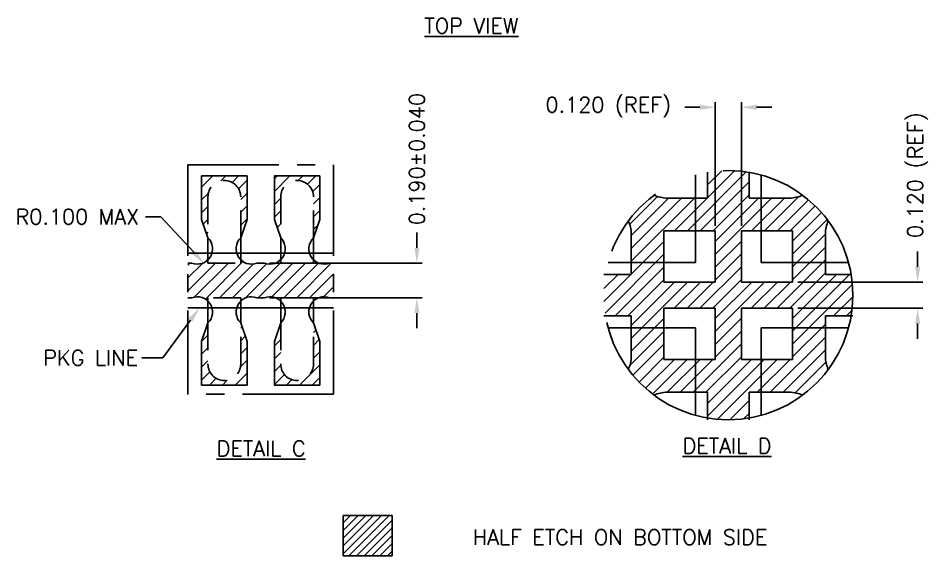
# Model space of a CAD drawing. Extents: x 720.3 to 735, y -12.4 to 10.2.
# Drawn here: x 720.31 to 732.82, y -12.42 to -5.03 of the extents above; entities that cross this region are included whole.
import ezdxf
from ezdxf.enums import TextEntityAlignment as Align

# ---------------------------------------------------------------- set-up
doc = ezdxf.new("R2010")
doc.units = 0
doc.header["$LTSCALE"] = 5
doc.header["$MEASUREMENT"] = 0
doc.linetypes.add('CENTER', pattern=[2, 1.25, -0.25, 0.25, -0.25])
doc.linetypes.add('HIDDEN', pattern=[0.375, 0.25, -0.125])
for name, color, linetype in [('1', 7, 'CONTINUOUS'), ('1D', 4, 'CONTINUOUS'), ('2D', 4, 'CONTINUOUS'), ('3D', 4, 'CONTINUOUS')]:
    doc.layers.add(name, color=color, linetype=linetype)
doc.styles.add('SIMPLEX', font='SIMPLEX')
doc.styles.get("Standard").update_dxf_attribs({"font": 'romans.shx', "bigfont": 'bigfont.shx'})

msp = doc.modelspace()

# ---------------------------------------------------------------- hatches: boundary and pattern name
at = {"layer": '2D'}
h = msp.add_hatch(dxfattribs=at)
h.set_pattern_fill('ANSI31', color=256, style=0)
h.set_pattern_definition([(45, (418.4833083809021, -27.30491944820966), (-0.0883883476483184, 0.0883883476483185), [])])
edge = h.paths.add_edge_path()
edge.add_arc((730.0774838857071, -8.840361713933987), 1.712970066459547, 36.61344809085721, 53.38655190918501)
edge.add_arc((730.920316137974, -7.085361713933764), 0.4200000000003854, 270, 295.1967674864365, ccw=False)
edge.add_line((730.920316137974, -7.505361713934178), (730.3624838857087, -7.505361713934178))
edge.add_line((730.3624838857087, -7.505361713934178), (730.3624838857079, -7.151266853191771))
edge.add_arc((730.0774838857071, -8.840361713933987), 1.712970066459547, 80.42272345711126, 99.57727654297356)
edge.add_line((729.7924838857027, -7.151266853192225), (729.7924838857027, -7.505361713934405))
edge.add_line((729.7924838857027, -7.505361713934405), (729.2346516334378, -7.505361713934405))
edge.add_arc((729.2346516334378, -7.085361713933991), 0.4200000000004785, 244.8032325136733, 270, ccw=False)
edge.add_arc((730.0774838857071, -8.840361713933987), 1.712970066459547, 126.6134480908535, 143.3865519092355)
edge.add_arc((728.3224838857059, -7.997529461666772), 0.4199999999996181, 0, 25.19676748626449, ccw=False)
edge.add_line((728.742483885706, -7.997529461666772), (728.742483885706, -8.555361713931516))
edge.add_line((728.742483885706, -8.555361713931516), (728.3883890249649, -8.555361713931516))
edge.add_arc((730.0774838857071, -8.840361713933987), 1.712970066459547, 170.4227234570686, 189.5772765429424)
edge.add_line((728.3883890249649, -9.125361713936798), (728.742483885706, -9.125361713936798))
edge.add_line((728.742483885706, -9.125361713936798), (728.742483885706, -9.6831939662016))
edge.add_arc((728.3224838857059, -9.683193966202396), 0.4199999999996948, -25.196767486180022, 1.1618794815149158e-10, ccw=False)
edge.add_arc((730.0774838857071, -8.840361713933987), 1.712970066459547, 216.613448090788, 233.3865519091665)
edge.add_arc((729.2346516334378, -10.59536171393461), 0.4200000000003854, 90, 115.1967674862403, ccw=False)
edge.add_line((729.2346516334378, -10.17536171393408), (729.7924838857027, -10.17536171393408))
edge.add_line((729.7924838857027, -10.17536171393408), (729.7924838857027, -10.5294565746758))
edge.add_arc((730.0774838857071, -8.840361713933987), 1.712970066459547, 260.4227234570341, 279.5772765429273)
edge.add_line((730.3624838857087, -10.52945657467597), (730.3624838857087, -10.17536171393397))
edge.add_line((730.3624838857087, -10.17536171393397), (730.920316137974, -10.17536171393397))
edge.add_arc((730.920316137974, -10.59536171393427), 0.4200000000004785, 64.8032325135726, 90, ccw=False)
edge.add_arc((730.0774838857071, -8.840361713933987), 1.712970066459547, 306.6134480908143, 323.3865519091557)
edge.add_arc((731.8324838857058, -9.683193966202396), 0.4199999999996181, 179.9999999998833, 205.1967674863161, ccw=False)
edge.add_line((731.412483885707, -9.6831939662016), (731.412483885707, -9.125361713936798))
edge.add_line((731.412483885707, -9.125361713936798), (731.7665787464489, -9.125361713936798))
edge.add_arc((730.0774838857071, -8.840361713933987), 1.712970066459547, 350.4227234570575, 369.5772765429313)
edge.add_line((731.7665787464489, -8.555361713931516), (731.4124838857058, -8.555361713931516))
edge.add_line((731.4124838857058, -8.555361713931516), (731.4124838857058, -7.997529461666772))
edge.add_arc((731.8324838857058, -7.997529461666374), 0.4200000000002924, 154.8032325225398, 180.0000000000576, ccw=False)
h.paths.add_polyline_path([(730.9624838857071, -7.955361713934109), (730.2574838857071, -7.955361713934109), (730.2574838857071, -8.660361713935174), (730.9624838857071, -8.660361713935174)], flags=16)
h.paths.add_polyline_path([(730.9624838857058, -9.725361713934717), (730.9624838857058, -9.020361713934278), (730.2574838857058, -9.020361713934278), (730.2574838857058, -9.725361713934717)], flags=16)
h.paths.add_polyline_path([(729.1924838857057, -7.955361713933427), (729.1924838857057, -8.66036171393381), (729.897483885707, -8.66036171393381), (729.897483885707, -7.955361713933427)], flags=16)
h.paths.add_polyline_path([(729.1924838857057, -9.725361713934092), (729.8974838857059, -9.725361713934092), (729.8974838857059, -9.02036171393297), (729.1924838857057, -9.02036171393297)], flags=16)
h = msp.add_hatch(dxfattribs=at)
h.set_pattern_fill('ANSI31', color=256, scale=0.6, style=0)
h.set_pattern_definition([(45, (754.2747191576088, -7.826811494053117), (-0.0530330085889911, 0.0530330085889911), [])])
h.paths.add_polyline_path([(725.4539634652108, -11.87011150759747), (724.7814847790228, -11.87011150759747), (724.7814847790228, -12.42331387911264), (725.4539634652108, -12.42331387911264)])
at = {"layer": '3D'}
h = msp.add_hatch(dxfattribs=at)
h.set_pattern_fill('ANSI31', color=256, style=0)
h.set_pattern_definition([(45, (357.1978718550119, 97.5877892410908), (-0.0883883476483184, 0.0883883476483185), [])])
edge = h.paths.add_edge_path()
edge.add_line((722.6461790955468, -8.40051478614788), (722.6461790955468, -8.875514786151825))
edge.add_line((722.6461790955468, -8.875514786151596), (722.699878357687, -8.875514786151596))
edge.add_arc((722.7735815574298, -9.073071696456905), 0.2108575217100069, 45.2841491297915, 110.45919991418239, ccw=False)
edge.add_line((722.9219390791399, -8.923235318318063), (722.9219390791399, -8.875514786151825))
edge.add_line((722.9219390791399, -8.875514786151825), (723.3719390791409, -8.875514786151996))
edge.add_line((723.3719390791409, -8.875514786151996), (723.3719390791399, -8.923235318318063))
edge.add_arc((723.5202966008507, -9.07307169645668), 0.2108575217098544, 69.54080008576148, 134.715850870238, ccw=False)
edge.add_line((723.5939998005942, -8.875514786151825), (723.6998783576871, -8.875514786151596))
edge.add_arc((723.773581557431, -9.073071696456905), 0.2108575217100069, 45.28414913017099, 110.45919991418239, ccw=False)
edge.add_line((723.9219390791409, -8.923235318318063), (723.921939079139, -8.875514786151825))
edge.add_line((723.921939079139, -8.875514786151825), (724.3719390791409, -8.875514786151996))
edge.add_line((724.3719390791409, -8.875514786151996), (724.37193907914, -8.923235318318063))
edge.add_arc((724.5202966008507, -9.07307169645668), 0.2108575217098544, 69.54080008576148, 134.7158508700482, ccw=False)
edge.add_line((724.5939998005929, -8.875514786151825), (724.6476990627336, -8.875514786151596))
edge.add_line((724.6476990627336, -8.875514786151596), (724.6476990627336, -8.40051478614788))
edge.add_line((724.6476990627336, -8.40051478614788), (724.5939998005929, -8.400514786147994))
edge.add_arc((724.520296600849, -8.202957875842912), 0.2108575217098049, 225.2841491299537, 290.4591999143712, ccw=False)
edge.add_line((724.37193907914, -8.352794253981472), (724.37193907914, -8.40051478614788))
edge.add_line((724.37193907914, -8.40051478614788), (723.921939079139, -8.400514786147482))
edge.add_line((723.921939079139, -8.400514786147482), (723.921939079139, -8.352794253981472))
edge.add_arc((723.7735815574299, -8.202957875842912), 0.2108575217100531, 249.54080008561732, 314.71585087012375, ccw=False)
edge.add_line((723.6998783576857, -8.40051478614788), (723.5939998005928, -8.400514786147994))
edge.add_arc((723.5202966008499, -8.202957875842799), 0.2108575217099058, 225.2841491299813, 290.45919991420556, ccw=False)
edge.add_line((723.3719390791399, -8.352794253981472), (723.3719390791399, -8.40051478614788))
edge.add_line((723.3719390791399, -8.40051478614788), (722.921939079139, -8.400514786147482))
edge.add_line((722.921939079139, -8.400514786147482), (722.9219390791399, -8.352794253981472))
edge.add_arc((722.7735815574298, -8.202957875842912), 0.2108575217098544, 249.54080008576238, 314.7158508700463, ccw=False)
edge.add_line((722.6998783576857, -8.40051478614788), (722.6461790955468, -8.40051478614788))
edge = h.paths.add_edge_path()
edge.add_line((722.9219390791399, -7.488014786150074), (722.9219390791399, -8.053121497704353))
edge.add_line((722.9219390791399, -8.053121497704353), (722.834439079139, -7.800514786149904))
edge.add_line((722.834439079139, -7.800514786149904), (722.834439079139, -7.200514786150108))
edge.add_line((722.834439079139, -7.200514786150108), (723.4594390791389, -7.200514786150108))
edge.add_line((723.4594390791389, -7.200514786150108), (723.4594390791401, -7.800514786149221))
edge.add_line((723.4594390791401, -7.800514786149221), (723.3719390791368, -8.053121497706456))
edge.add_line((723.3719390791399, -8.053121497704353), (723.3719390791399, -7.488014786150074))
edge.add_arc((723.1469390791401, -7.488014786150074), 0.2249999999997954, 0, 180)
edge = h.paths.add_edge_path()
edge.add_line((723.921939079139, -7.488014786150074), (723.921939079139, -8.053121497704353))
edge.add_line((723.921939079139, -8.053121497704353), (723.834439079139, -7.800514786149904))
edge.add_line((723.834439079139, -7.800514786149904), (723.834439079139, -7.200514786150108))
edge.add_line((723.834439079139, -7.200514786150108), (724.4594390791389, -7.200514786150108))
edge.add_line((724.4594390791389, -7.200514786150108), (724.4594390791401, -7.800514786149221))
edge.add_line((724.4594390791401, -7.800514786149221), (724.37193907914, -8.053121497703785))
edge.add_line((724.37193907914, -8.053121497704353), (724.37193907914, -7.488014786150074))
edge.add_arc((724.1469390791401, -7.488014786150074), 0.2249999999997954, 0, 180)
edge = h.paths.add_edge_path()
edge.add_line((724.37193907914, -9.788014786149404), (724.37193907914, -9.222908074595296))
edge.add_line((724.37193907914, -9.222908074595296), (724.459439079141, -9.475514786149802))
edge.add_line((724.459439079141, -9.475514786149802), (724.459439079141, -10.07551478614948))
edge.add_line((724.459439079141, -10.07551478614948), (723.834439079141, -10.07551478614948))
edge.add_line((723.834439079141, -10.07551478614948), (723.8344390791401, -9.475514786150256))
edge.add_line((723.8344390791401, -9.475514786150256), (723.9219390791409, -9.222908074595694))
edge.add_line((723.9219390791409, -9.222908074595296), (723.9219390791409, -9.788014786149404))
edge.add_arc((724.146939079141, -9.788014786149404), 0.2250000000003638, 180, 360)
edge = h.paths.add_edge_path()
edge.add_line((723.3719390791399, -9.788014786149404), (723.3719390791399, -9.222908074595296))
edge.add_line((723.3719390791409, -9.222908074595296), (723.4594390791419, -9.475514786149802))
edge.add_line((723.4594390791419, -9.475514786149802), (723.459439079141, -10.07551478614948))
edge.add_line((723.459439079141, -10.07551478614948), (722.83443907914, -10.07551478614948))
edge.add_line((722.83443907914, -10.07551478614948), (722.83443907914, -9.475514786150256))
edge.add_line((722.83443907914, -9.475514786150256), (722.9219390791399, -9.222908074595694))
edge.add_line((722.9219390791399, -9.222908074595296), (722.9219390791399, -9.788014786149404))
edge.add_arc((723.1469390791401, -9.788014786149404), 0.2250000000003638, 180, 360)

# ---------------------------------------------------------------- linework, layer by layer
at = {"layer": '1'}
for p, q in [((729.7924838857027, -7.505361713934405), (729.7924838857027, -7.151266853192225)), ((730.3624838857079, -7.151266853191771), (730.3624838857087, -7.505361713934178)), ((729.2346516334378, -7.505361713934405), (729.7924838857027, -7.505361713934405)), ((730.3624838857087, -7.505361713934178), (730.920316137974, -7.505361713934178)), ((728.742483885706, -8.555361713931516), (728.742483885706, -7.997529461666772)), ((729.1924838857057, -7.955361713933427), (729.897483885707, -7.955361713933427)), ((729.1924838857057, -7.955361713933427), (729.1924838857057, -8.66036171393381)), ((729.897483885707, -7.955361713933427), (729.897483885707, -8.66036171393381)), ((730.2574838857071, -7.955361713934109), (730.2574838857071, -8.660361713935174)), ((730.9624838857071, -7.955361713934109), (730.2574838857071, -7.955361713934109)), ((730.9624838857071, -7.955361713934109), (730.9624838857071, -8.660361713935174)), ((731.4124838857058, -7.997529461666772), (731.4124838857058, -8.555361713931516)), ((722.9219390791399, -8.352794253981642), (722.9219390791399, -8.053121497704353)), ((723.3719390791391, -8.053121497704183), (723.3719390791391, -8.352794253981642)), ((723.921939079139, -8.352794253981642), (723.921939079139, -8.053121497704353)), ((724.37193907914, -8.053121497704183), (724.37193907914, -8.352794253981642)), ((728.3639567514499, -8.555361713931516), (728.742483885706, -8.555361713931516)), ((731.4124838857058, -8.555361713931516), (731.7665787464489, -8.555361713931516)), ((729.1924838857057, -8.66036171393381), (729.897483885707, -8.66036171393381)), ((730.9624838857071, -8.660361713935174), (730.2574838857071, -8.660361713935174)), ((722.9219390791399, -9.22290807459592), (722.9219390791399, -8.923235318318405)), ((723.3719390791391, -8.923235318318405), (723.3719390791391, -9.222908074595694)), ((723.921939079139, -9.22290807459592), (723.921939079139, -8.923235318318405)), ((724.37193907914, -8.923235318318405), (724.37193907914, -9.222908074595694)), ((728.742483885706, -9.125361713936798), (728.3639567514499, -9.125361713936798)), ((728.742483885706, -9.6831939662016), (728.742483885706, -9.125361713936798)), ((729.1924838857057, -9.02036171393297), (729.8974838857059, -9.02036171393297)), ((729.1924838857057, -9.725361713934092), (729.1924838857057, -9.02036171393297)), ((729.8974838857059, -9.725361713934092), (729.8974838857059, -9.02036171393297)), ((730.2574838857058, -9.725361713934717), (730.2574838857058, -9.020361713934278)), ((730.9624838857058, -9.020361713934278), (730.2574838857058, -9.020361713934278)), ((730.9624838857058, -9.725361713934717), (730.9624838857058, -9.020361713934278)), ((731.7910110199618, -9.125361713936798), (731.412483885707, -9.125361713936798)), ((731.412483885707, -9.125361713936798), (731.412483885707, -9.6831939662016)), ((729.1924838857057, -9.725361713934092), (729.8974838857059, -9.725361713934092)), ((730.9624838857058, -9.725361713934717), (730.2574838857058, -9.725361713934717)), ((729.7924838857027, -10.17536171393408), (729.2346516334378, -10.17536171393408)), ((729.7924838857027, -10.55388884818967), (729.7924838857027, -10.17536171393408)), ((730.920316137974, -10.17536171393397), (730.3624838857087, -10.17536171393397)), ((730.3624838857087, -10.17536171393397), (730.3624838857087, -10.55388884818944))]:
    msp.add_line(p, q, dxfattribs=at)
for points in [[(722.6461790955458, -8.40051478614788), (722.6998783576857, -8.40051478614788, 0.8079315187691397), (722.9219390791399, -8.053121497704353), (722.834439079139, -7.800514786149904), (722.834439079139, -7.200514786150108), (723.4594390791389, -7.200514786150108), (723.4594390791401, -7.800514786149278), (723.3719390791391, -8.053121497703899, 0.8079315187693428), (723.5939998005919, -8.400514786148108), (723.6998783576857, -8.40051478614788, 0.8079315187691397), (723.921939079139, -8.053121497704353), (723.8344390791378, -7.800514786149904), (723.834439079139, -7.200514786150108), (724.4594390791389, -7.200514786150108), (724.4594390791401, -7.800514786149278), (724.37193907914, -8.053121497703899, 0.8079315187693428), (724.5939998005929, -8.400514786148108), (724.6476990627336, -8.40051478614788)], [(724.6476990627336, -8.87551478615211), (724.5939998005929, -8.87551478615211, 0.8079315187691397), (724.37193907914, -9.222908074595694), (724.459439079141, -9.475514786150084), (724.4594390791401, -10.07551478614988), (723.8344390791401, -10.07551478614988), (723.834439079139, -9.475514786150711), (723.921939079139, -9.222908074596091, 0.8079315187693428), (723.6998783576871, -8.875514786151882), (723.5939998005919, -8.87551478615211, 0.8079315187691397), (723.3719390791391, -9.222908074595694), (723.459439079141, -9.475514786150084), (723.4594390791401, -10.07551478614988), (722.83443907914, -10.07551478614988), (722.834439079139, -9.475514786150711), (722.9219390791399, -9.222908074596091, 0.8079315187693428), (722.6998783576857, -8.875514786151882), (722.6461790955458, -8.87551478615211)]]:
    msp.add_lwpolyline(points, format="xyb", dxfattribs=at)
for centre, radius, start, end in [((729.2346516334378, -7.085361713933991), 0.4200000000004785, 244.8032325136781, 270), ((730.920316137974, -7.085361713933764), 0.4200000000003854, 270, 295.1967674864369), ((728.3224838857059, -7.997529461666772), 0.4199999999996181, 0, 25.19676748626221), ((731.8324838857058, -7.997529461666374), 0.4200000000002924, 154.8032325225379, 180.0000000000586), ((728.3224838857059, -9.683193966202396), 0.4199999999996948, 334.8032325138167, 1.17248e-10), ((731.8324838857058, -9.683193966202396), 0.4199999999996181, 179.9999999998827, 205.1967674863145), ((729.2346516334378, -10.59536171393461), 0.4200000000003854, 90, 115.1967674862358), ((730.920316137974, -10.59536171393427), 0.4200000000004785, 64.80323251357763, 90)]:
    msp.add_arc(centre, radius, start, end, dxfattribs=at)
at = {"layer": '1D', "color": 2, "linetype": 'CENTER', "ltscale": 0.8}
for p, q in [((729.6274838857059, -7.187556084531195), (729.6274838857059, -8.390361713934112)), ((730.5274838857058, -8.390361713934112), (730.5274838857058, -7.18755608453091)), ((724.6476990627336, -8.263014786149768), (722.6461790955458, -8.263014786149768)), ((729.6274838857059, -8.390361713934112), (728.4246782563037, -8.390361713934112)), ((731.7302895151099, -8.390361713934112), (730.5274838857058, -8.390361713934112)), ((722.6461790955458, -9.013014786149881), (724.6476990627336, -9.013014786149881)), ((728.4246782563037, -9.29036171393409), (729.6274838857059, -9.29036171393409)), ((729.6274838857059, -9.29036171393409), (729.6274838857059, -10.49316734333678)), ((730.5274838857058, -10.49316734333706), (730.5274838857058, -9.29036171393409)), ((730.5274838857058, -9.29036171393409), (731.7302895151099, -9.29036171393409))]:
    msp.add_line(p, q, dxfattribs=at)
at = {"layer": '1D', "linetype": 'HIDDEN', "ltscale": 0.3}
for points in [[(723.3719390791391, -8.053121497704353), (723.3719390791391, -7.488014786150245, 0.9999999999999998), (722.9219390791399, -7.488014786150245), (722.9219390791399, -8.053121497704353)], [(724.37193907914, -8.053121497704353), (724.37193907914, -7.488014786150245, 0.9999999999999998), (723.921939079139, -7.488014786150245), (723.921939079139, -8.053121497704353)], [(722.9219390791399, -9.222908074595694), (722.9219390791399, -9.788014786149802, 0.9999999999999998), (723.3719390791391, -9.788014786149802), (723.3719390791391, -9.222908074595694)], [(723.921939079139, -9.222908074595694), (723.921939079139, -9.788014786149802, 0.9999999999999998), (724.37193907914, -9.788014786149802), (724.37193907914, -9.222908074595694)]]:
    msp.add_lwpolyline(points, format="xyb", dxfattribs=at)
for points in [[(722.9219390791399, -8.352794253981642), (722.921939079139, -8.400514786147653), (723.3719390791399, -8.40051478614788), (723.3719390791391, -8.352794253981642)], [(723.921939079139, -8.352794253981642), (723.921939079139, -8.400514786147653), (724.37193907914, -8.40051478614788), (724.37193907914, -8.352794253981642)], [(723.3719390791391, -8.923235318318405), (723.3719390791399, -8.87551478615228), (722.9219390791399, -8.87551478615211), (722.9219390791399, -8.923235318318405)], [(724.37193907914, -8.923235318318405), (724.37193907914, -8.87551478615228), (723.921939079139, -8.87551478615211), (723.921939079139, -8.923235318318405)]]:
    msp.add_lwpolyline(points, dxfattribs=at)
at = {"layer": '1D', "color": 2, "linetype": 'CENTER', "ltscale": 0.8}
msp.add_circle((730.0774838857071, -8.840361713933987), 1.712970066459547, dxfattribs=at)
at = {"layer": '2D'}
for p, q in [((729.897483885707, -7.885361713934059), (729.897483885707, -6.187552245267397)), ((730.2574838857071, -7.885361713934059), (730.2574838857071, -6.187552245267397)), ((729.687483885707, -6.257552245267277), (729.477483885707, -6.257552245267277)), ((730.467483885707, -6.257552245267277), (730.677483885707, -6.257552245267277)), ((722.2722951543869, -7.761944700263484), (722.064025126555, -7.761944700263484)), ((722.730290970592, -8.2559223563984), (722.2722951543869, -7.761944700263484)), ((732.681083035643, -8.450361713935195), (732.681083035643, -8.240361713935213)), ((731.032483885707, -8.660361713935174), (732.751083035643, -8.660361713935174)), ((731.0324838857058, -9.020361713934278), (732.751083035643, -9.020361713934278)), ((722.6808344708991, -9.182412194042286), (722.2996726455219, -9.702638248075687)), ((732.681083035643, -9.230361713934258), (732.681083035643, -9.440361713934408)), ((722.2996726455219, -9.702638248075687), (722.013802057442, -9.702638248075687))]:
    msp.add_line(p, q, dxfattribs=at)
at = {"layer": '2D', "color": 2, "linetype": 'CENTER', "ltscale": 0.2}
for p, q in [((722.6461790955458, -7.049903493259307), (724.6476990627336, -7.049903493259307)), ((722.6461790955458, -7.049903493259307), (722.6461790955458, -10.20102391835047)), ((724.6476990627336, -7.049903493259307), (724.6476990627336, -10.20102391835058)), ((724.6476990627336, -10.20102391835058), (722.6461790955458, -10.20102391835047))]:
    msp.add_line(p, q, dxfattribs=at)
at = {"layer": '2D', "color": 7}
for p, q in [((724.7814847790228, -11.87011150759747, 0.0787030425613685), (724.7814847790228, -12.42331387911264, 0.0787030425613685)), ((725.4539634652108, -11.87011150759747, 0.0787030425613685), (724.7814847790228, -11.87011150759747, 0.0787030425613685)), ((725.4539634652108, -12.42331387911264, 0.0787030425613685), (725.4539634652108, -11.87011150759747, 0.0787030425613685)), ((724.7814847790228, -12.42331387911264, 0.0787030425613685), (725.4539634652108, -12.42331387911264, 0.0787030425613685))]:
    msp.add_line(p, q, dxfattribs=at)
at = {"layer": '2D'}
for points in [[(729.687483885707, -6.222552245267308), (729.687483885707, -6.292552245267415), (729.897483885707, -6.257552245267277)], [(730.467483885707, -6.222552245267308), (730.467483885707, -6.292552245267415), (730.2574838857071, -6.257552245267277)], [(722.7559568116848, -8.232126041536901), (722.873068859762, -8.409917402956125), (722.7046251294989, -8.279718671259957)], [(732.6460830356428, -8.450361713935195), (732.7160830356429, -8.450361713935195), (732.681083035643, -8.660361713935174)], [(722.6526015695838, -9.16172637079751), (722.804949410368, -9.013014786149993), (722.709067372215, -9.203098017287118)], [(732.6460830356428, -9.230361713934258), (732.7160830356429, -9.230361713934258), (732.681083035643, -9.020361713934278)]]:
    msp.add_solid(points, dxfattribs=at)
at = {"layer": '3D'}
for p, q in [((725.7951580154071, -8.190514786147617), (725.7951580154071, -7.980514786147466)), ((723.769878357662, -8.400514786147482), (725.8651580154071, -8.400514786147482)), ((723.7698783576859, -8.875514786151882), (725.8651580154071, -8.875514786151882)), ((725.7951580154071, -9.085514786151862), (725.7951580154071, -9.295514786151898))]:
    msp.add_line(p, q, dxfattribs=at)
for points in [[(725.7601580154071, -8.190514786147617), (725.830158015407, -8.190514786147617), (725.7951580154071, -8.400514786147482)], [(725.7601580154071, -9.085514786151862), (725.830158015407, -9.085514786151862), (725.7951580154071, -8.875514786151882)]]:
    msp.add_solid(points, dxfattribs=at)

# ---------------------------------------------------------------- texts
at = {"layer": '2D'}
msp.add_text('HALF ETCH ON BOTTOM SIDE', height=0.21, dxfattribs=at).set_placement((730.6140058749288, -12.16760555396649, 0.0787030425613685), align=Align.MIDDLE_RIGHT)
at = {"layer": '2D', "char_height": 0.21, "attachment_point": 5}
for s, insert in [('{\\LTOP VIEW}', (726.545209978472, -5.137866033231603, 0.0683099662712232)), ('R0.100 MAX', (721.1263776477701, -7.761944700263484)), ('PKG LINE', (721.3085798214637, -9.702638248075687)), ('{\\LDETAIL C}', (723.6530311347219, -10.94853924467571, 0.0787030425613685)), ('{\\LDETAIL D}', (730.0604715259408, -10.91178139572969, 0.0787030425613685))]:
    msp.add_mtext(s, dxfattribs=dict(at, insert=insert))
at = {"layer": '2D', "insert": (728.427483885707, -6.257552245267277), "char_height": 0.21, "attachment_point": 5, "style": 'SIMPLEX'}
msp.add_mtext('0.120 (REF)', dxfattribs=at)
at = {"layer": '2D', "insert": (732.681083035643, -7.190361713934862), "char_height": 0.21, "attachment_point": 5, "rotation": 90, "style": 'SIMPLEX'}
msp.add_mtext('0.120 (REF)', dxfattribs=at)
at = {"layer": '3D', "insert": (725.7951580154071, -6.970514786147361), "char_height": 0.21, "attachment_point": 5, "rotation": 90, "style": 'SIMPLEX'}
msp.add_mtext('0.190±0.040', dxfattribs=at)

doc.saveas('drawing.dxf')
